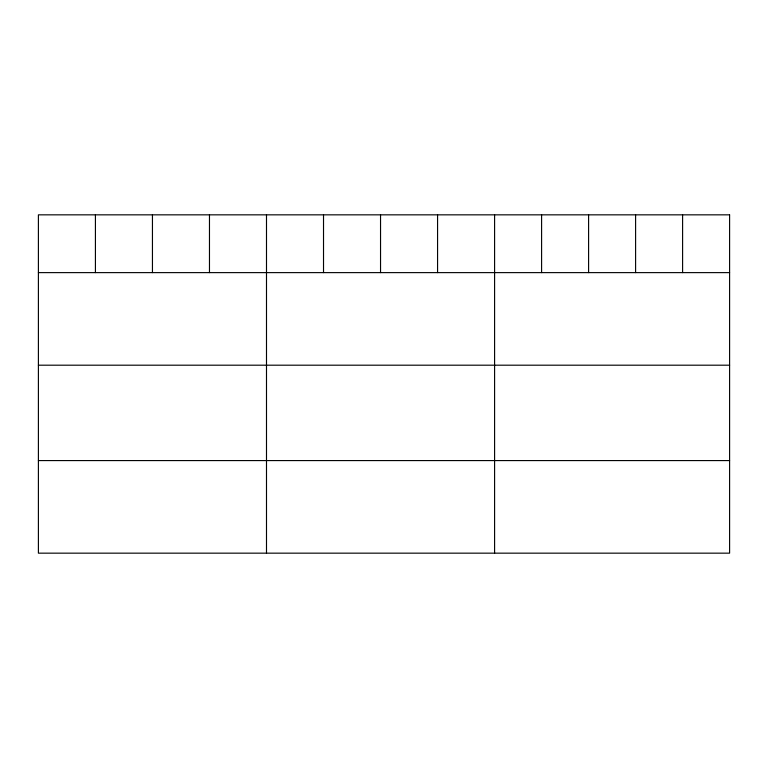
<?xml version="1.0" encoding="UTF-8"?>
<svg xmlns="http://www.w3.org/2000/svg" width="768" height="768" viewBox="0 0 768 768"><rect width="100%" height="100%" fill="white"/><g stroke="black" fill="none" stroke-linecap="round" stroke-linejoin="round"><path stroke-width="1.15" d="M38.4 272.621L729.6 272.621M38.4 365.194L729.6 365.194M38.4 460.579L729.6 460.579M682.598 214.838L682.598 272.621M635.597 214.838L635.597 272.621M588.595 214.838L588.595 272.621M541.594 214.838L541.594 272.621M494.592 214.838L494.592 553.162M437.568 214.838L437.568 272.621M380.544 214.838L380.544 272.621M323.52 214.838L323.52 272.621M266.496 214.838L266.496 553.162M209.472 214.838L209.472 272.621M152.448 214.838L152.448 272.621M95.424 214.838L95.424 272.621M729.6 214.838L38.4 214.838L38.4 553.162L729.6 553.162L729.6 214.838"/></g></svg>
